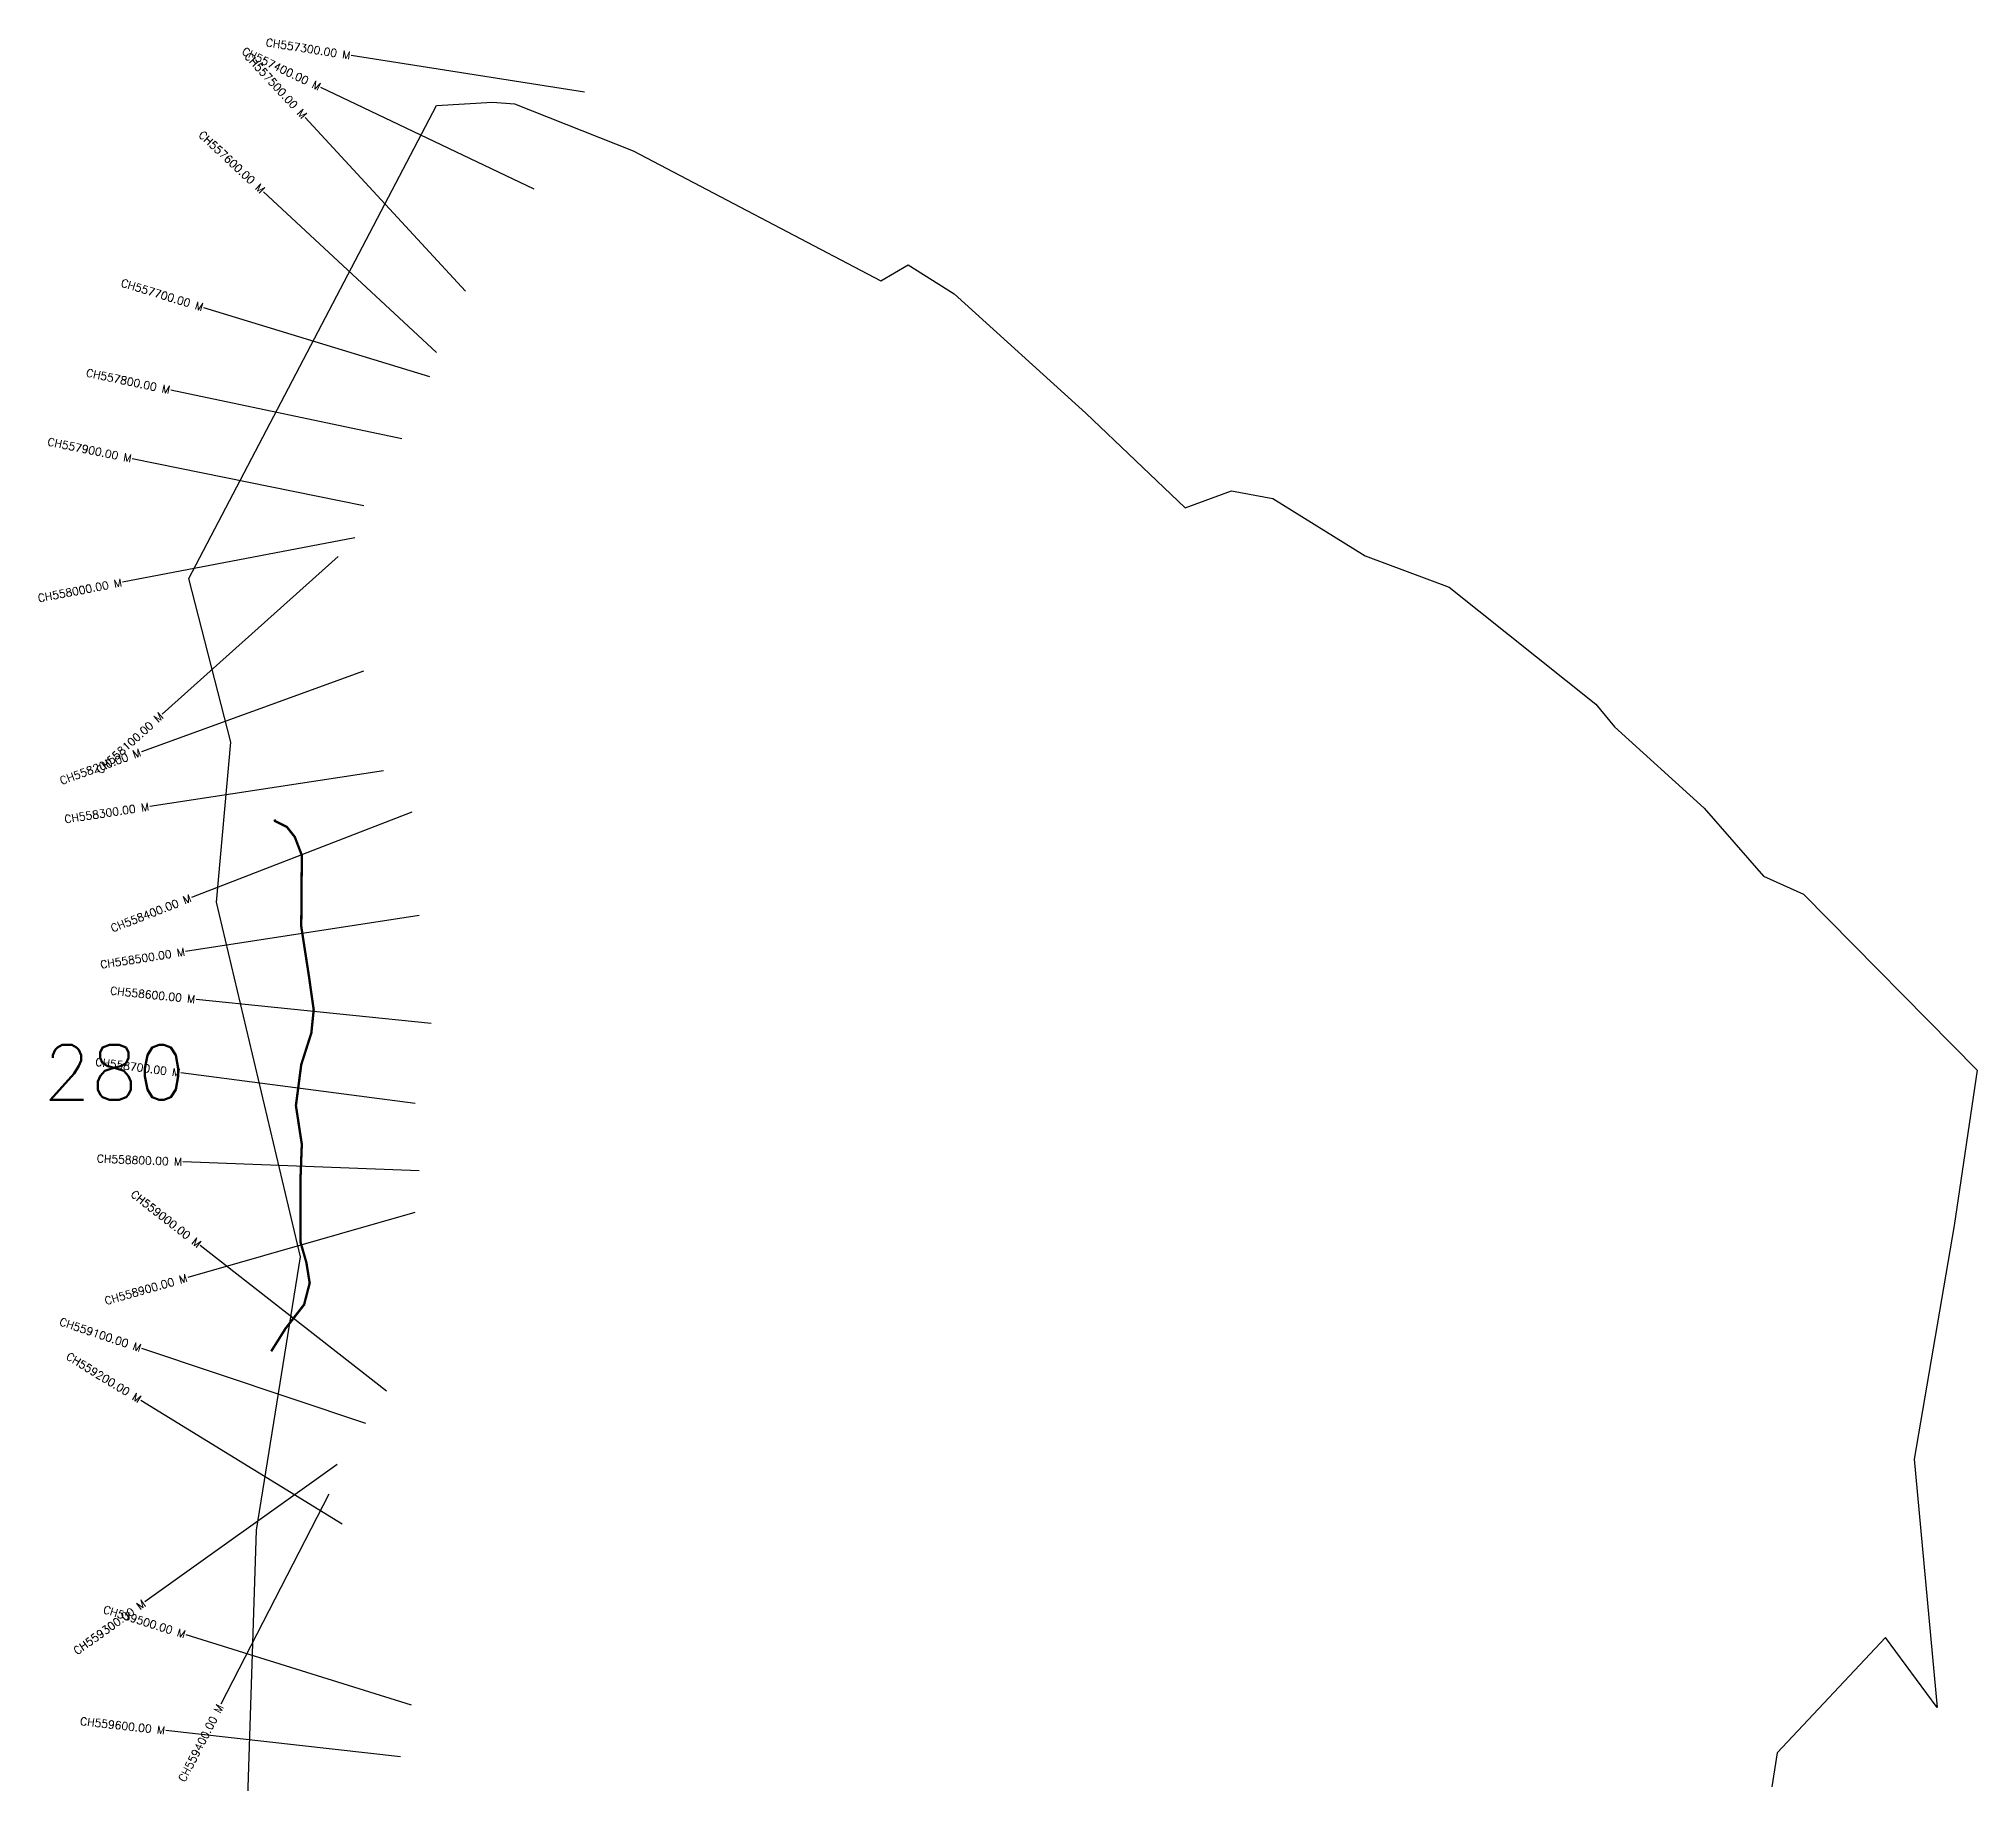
# Model space of a CAD drawing. Header units: metres. Extents: x 319086 to 321956, y 1850997 to 1855067.
# Drawn here: x 319086 to 321547, y 1852853 to 1855067 of the extents above; entities that cross this region are included whole.
import ezdxf
from ezdxf.enums import TextEntityAlignment as Align

# ---------------------------------------------------------------- set-up
doc = ezdxf.new("R2010")
doc.units = ezdxf.units.M
for name, color, linetype in [('CS', 134, 'Continuous'), ('CSMark', 6, 'Continuous'), ('NATURALLY PROTECTED', 3, 'Continuous')]:
    doc.layers.add(name, color=color, linetype=linetype)
doc.styles.get("Standard").update_dxf_attribs({"font": 'simplex.shx'})

msp = doc.modelspace()

# ---------------------------------------------------------------- linework, layer by layer
at = {"color": 6, "flags": 128}
msp.add_lwpolyline([(319347.4, 1852716.5), (319362.3, 1853174), (319418.1, 1853520.9), (319311.3, 1853971), (319329.6, 1854174.5), (319276.3, 1854382.2), (319590.7, 1854982.4), (319661.8, 1854987), (319689.8, 1854984.6), (319840.5, 1854925), (320154.9, 1854760.1), (320189.7, 1854780.3), (320248.2, 1854743.6), (320415.1, 1854592.1), (320541.3, 1854471.9), (320600.1, 1854493.4), (320652.5, 1854483.6), (320770, 1854410.7), (320876.7, 1854371.2), (321062.9, 1854222.7), (321086.3, 1854193.9), (321200.4, 1854090.4), (321275.4, 1854004.2), (321326.5, 1853981.5), (321546.9, 1853757.9), (321517.6, 1853560.8), (321466.7, 1853264), (321496, 1852948.7), (321430.6, 1853037.6), (321292.8, 1852891.4), (321286, 1852848.2)], dxfattribs=at)
at = {"layer": 'CS'}
for p, q in [((319778.7, 1854999.3), (319482.4, 1855045.9)), ((319714.8, 1854876.3), (319443.9, 1855005.3)), ((319627.6, 1854746.9), (319424.1, 1854967.4)), ((319590.8, 1854668.8), (319371.2, 1854873.1)), ((319582.3, 1854638.2), (319295.4, 1854725.9)), ((319546.9, 1854559.2), (319253.3, 1854621.1)), ((319498.5, 1854474.3), (319204.5, 1854534.2)), ((319487, 1854433.6), (319192.3, 1854377.3)), ((319466, 1854410.1), (319242.6, 1854209.8)), ((319498.1, 1854264.5), (319216.1, 1854162.2)), ((319523.3, 1854137.7), (319226.7, 1854092.8)), ((319559.5, 1854085.5), (319279.8, 1853977)), ((319568.7, 1853954.4), (319272.2, 1853908.5)), ((319584, 1853817.2), (319285.5, 1853847.8)), ((319563.9, 1853715.5), (319266.4, 1853754.3)), ((319568.6, 1853630), (319268.9, 1853641.5)), ((319563.4, 1853577.1), (319275, 1853494.7)), ((319527.3, 1853350.4), (319290.9, 1853535.1)), ((319501.1, 1853309.5), (319216.5, 1853404.5)), ((319471.1, 1853181.7), (319215.4, 1853338.7)), ((319464.7, 1853257.2), (319220.6, 1853082.7)), ((319454.1, 1853219.6), (319317, 1852952.8)), ((319559.1, 1852951.6), (319272.8, 1853041.1)), ((319545.3, 1852886.3), (319247.2, 1852919.5))]:
    msp.add_line(p, q, dxfattribs=at)
at = {"layer": 'NATURALLY PROTECTED', "const_width": 3, "flags": 128}
msp.add_lwpolyline([(319385.1, 1854076.1), (319385.8, 1854074.2), (319400.9, 1854066.6), (319410.9, 1854053.9), (319419.8, 1854030.7), (319419.1, 1853940.3), (319428.9, 1853876.8), (319434.9, 1853834.5), (319431.9, 1853805.1), (319419.1, 1853765), (319412.3, 1853712.9), (319419.8, 1853663.8), (319418.3, 1853624.5), (319418, 1853579.9), (319418, 1853540.1), (319425.6, 1853513.6), (319429.8, 1853487.6), (319422.7, 1853460.2), (319399.1, 1853429.9), (319380.9, 1853400.9)], dxfattribs=at)

# ---------------------------------------------------------------- texts
at = {"insert": (319091.7, 1853790.2), "char_height": 70, "attachment_point": 1}
msp.add_mtext_dynamic_manual_height_columns('280', width=95.172, gutter_width=1, heights=[0], dxfattribs=at)
at = {"layer": 'CSMark'}
for s, rotation, p in [('CH557400.00 M', 334.5258, (319443, 1855005.8)), ('CH557500.00 M', 312.6926, (319423.5, 1854968.1)), ('CH557300.00 M', 351.0515, (319481.4, 1855046.1)), ('CH557600.00 M', 317.0563, (319370.5, 1854873.8)), ('CH557700.00 M', 343.0059, (319294.4, 1854726.2)), ('CH557800.00 M', 348.1058, (319252.3, 1854621.3)), ('CH557900.00 M', 348.4827, (319203.5, 1854534.4)), ('CH558000.00 M', 10.8164, (319191.3, 1854377.2)), ('CH558100.00 M', 41.8672, (319241.8, 1854209.2)), ('CH558200.00 M', 19.9452, (319215.1, 1854161.8)), ('CH558300.00 M', 8.622, (319225.7, 1854092.6)), ('CH558400.00 M', 21.2064, (319278.8, 1853976.7)), ('CH558500.00 M', 8.8024, (319271.2, 1853908.3)), ('CH558600.00 M', 354.1409, (319284.5, 1853847.9)), ('CH558700.00 M', 352.5628, (319265.4, 1853754.5)), ('CH558800.00 M', 357.7962, (319267.9, 1853641.5)), ('CH559000.00 M', 321.9819, (319290.1, 1853535.7)), ('CH558900.00 M', 15.9555, (319274, 1853494.4)), ('CH559100.00 M', 341.5534, (319215.6, 1853404.8)), ('CH559200.00 M', 328.4466, (319214.6, 1853339.2)), ('CH559300.00 M', 35.5576, (319219.8, 1853082.2)), ('CH559500.00 M', 342.6362, (319271.8, 1853041.4)), ('CH559600.00 M', 353.6576, (319246.2, 1852919.6)), ('CH559400.00 M', 62.8, (319316.5, 1852951.9))]:
    msp.add_text(s, height=10, rotation=rotation, dxfattribs=at).set_placement(p, align=Align.MIDDLE_RIGHT)

doc.saveas('drawing.dxf')
